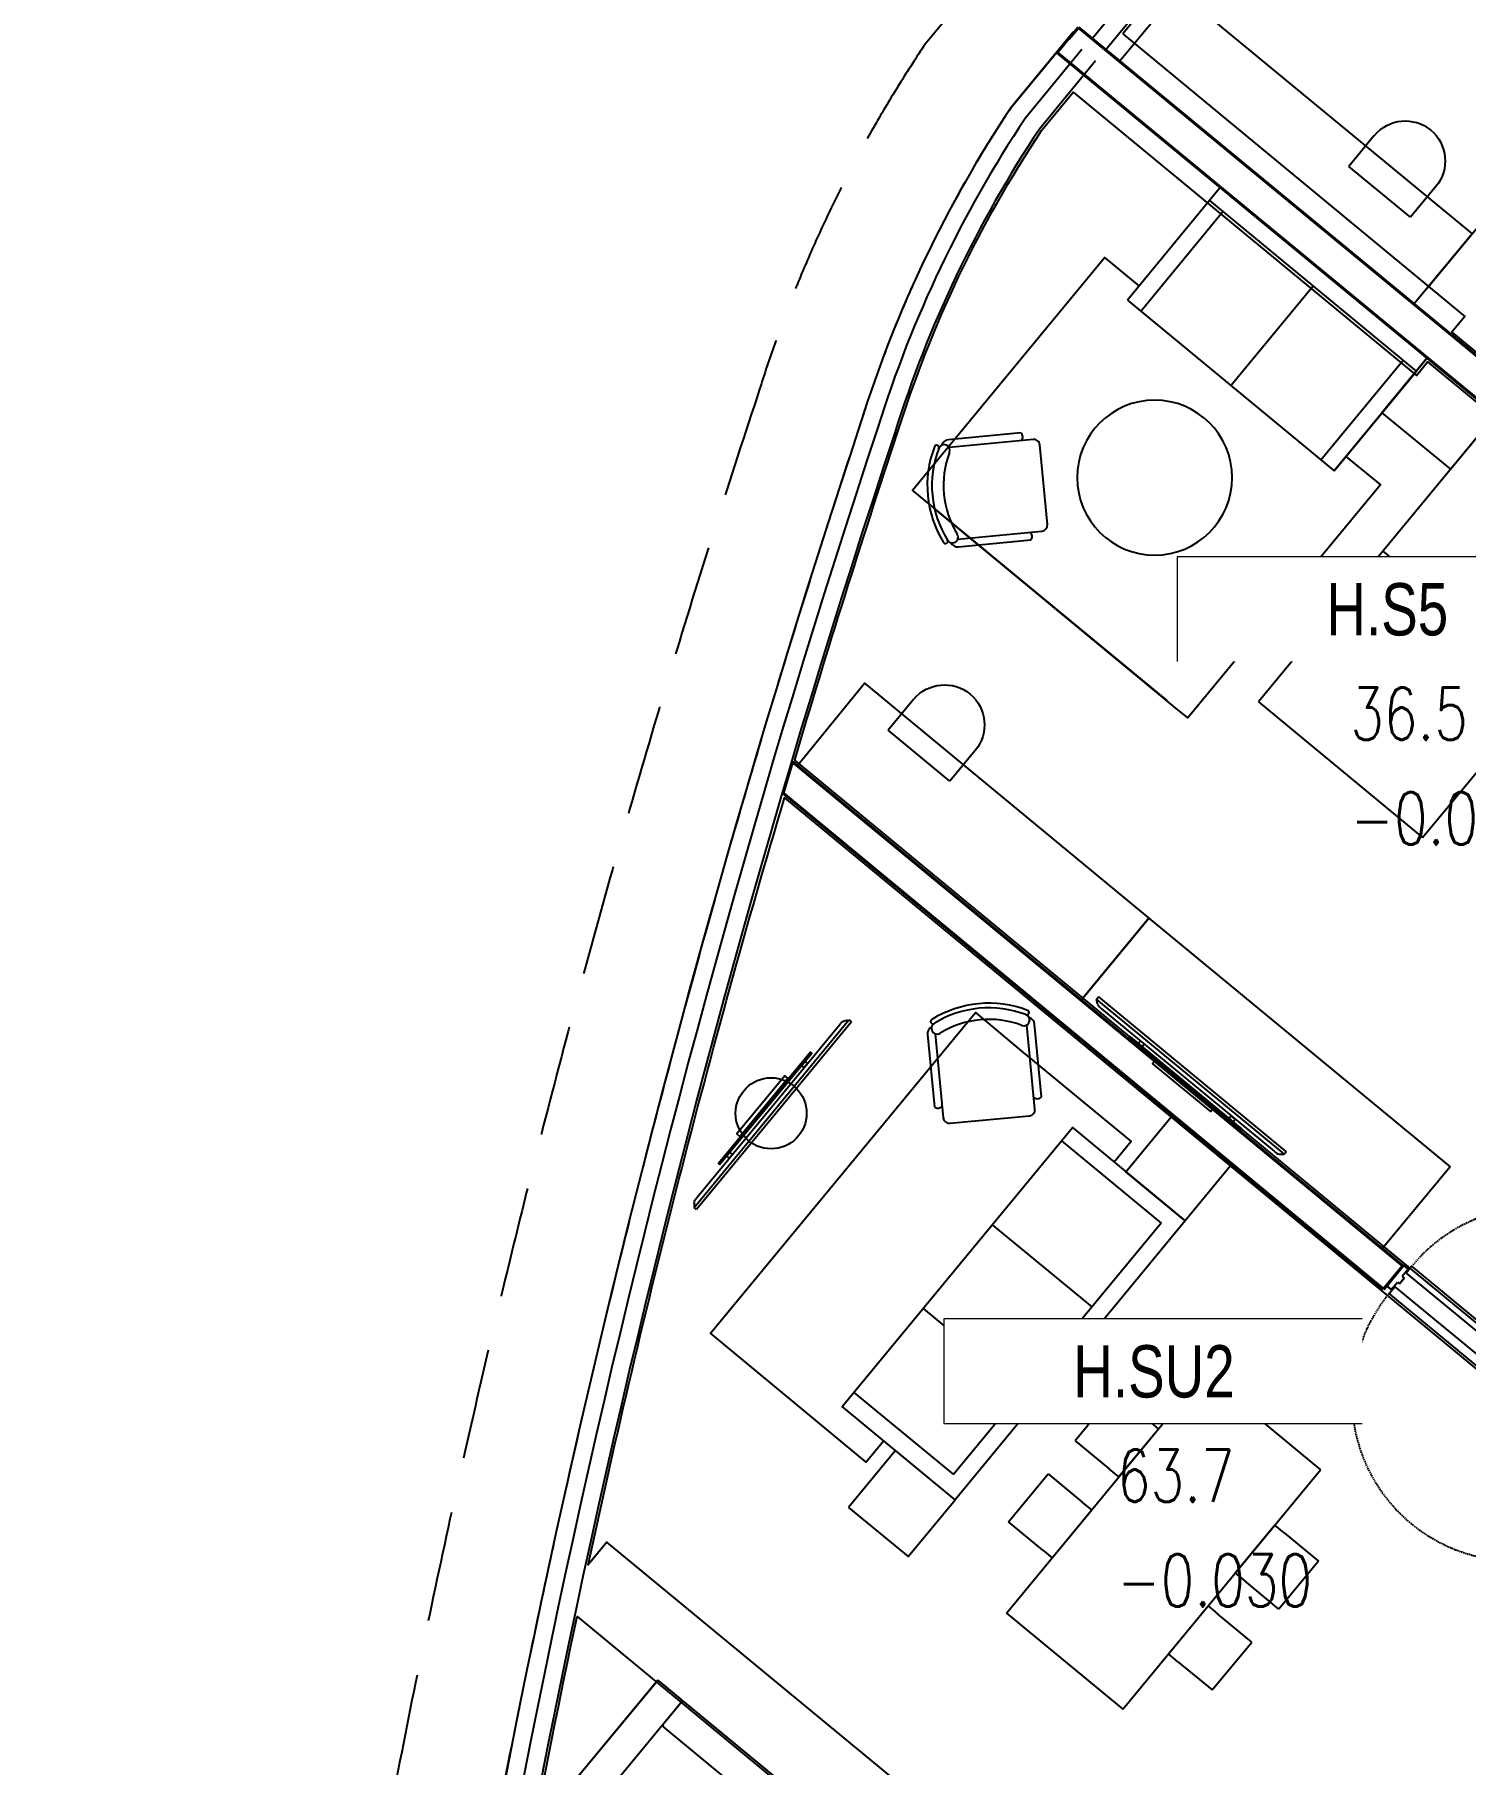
# Model space of a CAD drawing. Header units: millimetres. Extents: x -361675616 to 361246347, y -284141842 to 284396604.
# Drawn here: x -119012 to -110954, y 81749 to 91492 of the extents above; entities that cross this region are included whole.
import ezdxf
from ezdxf.enums import TextEntityAlignment as Align
from ezdxf.xclip import XClip

# ---------------------------------------------------------------- set-up
doc = ezdxf.new("R2010")
doc.units = ezdxf.units.MM
doc.header["$LTSCALE"] = 100
doc.header["$MEASUREMENT"] = 0
doc.header["$XCLIPFRAME"] = 0
doc.set_wipeout_variables(frame=1)
doc.linetypes.add('HIDDEN', pattern=[0.375, 0.25, -0.125])
doc.linetypes.add('M-DASHED', pattern=[3.75, 2.5, -1.25])
for name, color, linetype in [('A-_FURN----_E-_N', 251, 'Continuous'), ('A-ANNO-DIMS', 50, 'Continuous'), ('A-ANNO-ROOM', 50, 'Continuous'), ('A-DRAIN', 251, 'Continuous'), ('A-FURNITURE', 251, 'Continuous'), ('A-GLAZ', 135, 'Continuous'), ('A-UNIT', 1, 'Continuous'), ('A-WALL-FNSH', 11, 'Continuous'), ('dien tich thong thuy', 3, 'Continuous'), ('Xref_NT1+NT2_MBDV Cot vach_220729$0$ccu12-Thay', 7, 'Continuous')]:
    doc.layers.add(name, color=color, linetype=linetype)
for name, color, linetype, lineweight in [('KT-Chuviet', 255, 'Continuous', 15), ('KT-Net cat', 1, 'Continuous', 40), ('KT-Net thay', 7, 'Continuous', 15), ('KT-Net truc', 18, 'Continuous', 15)]:
    doc.layers.add(name, color=color, linetype=linetype, lineweight=lineweight)
doc.styles.add('220126_HDN_HBA typical plan$0$211210_HDN_HBA_TYPICAL PLAN CORE OPT 1$0$HBA-Text', font='GOTHIC.TTF')
doc.styles.add('font unicode ccu', font='arial.ttf')
doc.styles.add('ROMANS', font='ROMANS.SHX')

# ---------------------------------------------------------------- blocks, each defined once
blk = doc.blocks.new('CH1')
for p, q in [((-199.1923941123823, -400.6439509161501), (-199.1923941123823, -600.6426498184956)), ((200.805524143012, -400.6439509161501), (200.805524143012, -600.6426498184956)), ((-199.1923941123823, -600.6426498184956), (200.805524143012, -600.6426498184956))]:
    blk.add_line(p, q)
blk.add_arc((0.8065650153148454, -399.9986989023673), 200, 0.1848514058012216, 180.1848514058012)
blk = doc.blocks.new('Hotel Module')
at = {"layer": 'A-FURNITURE', "elevation": 1.321848774101658e-09}
blk.add_lwpolyline([(199.5696688816533, -7650.006468864784), (684.5870401366265, -7650.006468864725), (684.8131968183006, -4200.003166677809), (84.82657614446362, -4200.003166674214), (85.02122882005642, -7650.006470229098)], dxfattribs=at)
at = {"layer": 'A-FURNITURE', "elevation": -3.154896239219995e-08}
blk.add_lwpolyline([(600.0086237774667, -7650.006546646269), (85.02122882005642, -7650.006470228996), (85.02122882191179, -9800.003202212625), (600.0086237773139, -9800.003278629796)], close=True, dxfattribs=at)
at = {"layer": 'A-GLAZ'}
for points in [[(4114.422994636843, -9899.998232661208), (84.68678409537824, -9900.003966687873)], [(4114.423136929719, -9999.99823266115), (84.68692638823995, -10000.00396668776)]]:
    blk.add_lwpolyline(points, dxfattribs=at)
at = {"layer": 'KT-Net cat'}
for p, q in [((85.00231740503659, -2499.999924721109, 1.321858349775246e-09), (85.00936232104141, -10100.00319873763, 1.321858838967266e-09)), ((85.00936232104141, -10100.00319873763, 1.321858838967266e-09), (0.3390257087739883, -10100.00360879616))]:
    blk.add_line(p, q, dxfattribs=at)
at = {"layer": 'A-FURNITURE', "xscale": 1.125005854937062, "yscale": 1.125005854937062, "zscale": 1.125005854937062, "rotation": 270.0000001839287}
blk.add_blockref('CH1', (1126.356979697688, -8201.749560154072, -3.154896246896147e-08), dxfattribs=at)
blk = doc.blocks.new('qweqeqweqwe')
at = {"color": 1, "linetype": 'M-DASHED', "ltscale": 30}
for points in [[(-3390577.494050535, -10993316.2358231), (-3390544.032651514, -10993279.0829662), (-3389860.42008462, -10993894.77270819), (-3389893.881483641, -10993931.92556508)], [(-3389210.268916752, -10994547.61530707), (-3389243.730315774, -10994584.76816397), (-3389927.342882657, -10993969.07842197), (-3389893.881483636, -10993931.92556508)]]:
    blk.add_lwpolyline(points, close=True, dxfattribs=at)
at = {"color": 251, "linetype": 'M-DASHED', "ltscale": 30}
for points in [[(-3390711.339536008, -10993464.84712787), (-3390744.800935032, -10993501.99998476), (-3390061.18836817, -10994117.68972678), (-3390027.726969147, -10994080.53686989)], [(-3389344.114396128, -10994696.22661741), (-3389310.652997107, -10994659.07376052), (-3389994.265563985, -10994043.38401852), (-3390027.726963007, -10994080.53687541)]]:
    blk.add_lwpolyline(points, close=True, dxfattribs=at)
at = {"color": 1, "linetype": 'M-DASHED', "ltscale": 30}
for points in [[(-3390014.711549181, -10994058.61430706), (-3390040.718549009, -10994035.19132774), (-3389940.334468659, -10993923.7328743), (-3389914.327468832, -10993947.15585362), (-3389951.135007758, -10993988.0239962), (-3389939.989150688, -10993998.06241591), (-3389966.758153193, -10994027.78458419)], [(-3389914.327468838, -10993947.15585363), (-3389940.334468666, -10993923.73287431), (-3390040.718549014, -10994035.19132775), (-3390014.711549186, -10994058.61430706), (-3389977.904010264, -10994017.74616448), (-3389966.758153194, -10994027.78458419), (-3389939.989150688, -10993998.06241591)], [(-3389323.668410922, -10994680.99632886), (-3389297.661411097, -10994704.41930818), (-3389197.277330748, -10994592.96085474), (-3389223.284330574, -10994569.53787542), (-3389260.091869498, -10994610.40601801), (-3389271.237726568, -10994600.3675983), (-3389298.006729068, -10994630.08976657)], [(-3389223.284330574, -10994569.53787542), (-3389197.277330749, -10994592.96085474), (-3389297.661411096, -10994704.41930818), (-3389323.668410922, -10994680.99632886), (-3389286.860871998, -10994640.12818628), (-3389298.006729068, -10994630.08976657), (-3389271.237726568, -10994600.3675983)]]:
    blk.add_lwpolyline(points, dxfattribs=at)
at = {"color": 251, "linetype": 'HIDDEN', "ltscale": 0.3}
for centre, start, end in [((-3389893.881489779, -10993931.92555956), 47.99249206051297, 137.9924921359353), ((-3389893.881483641, -10993931.92556508), 317.9924921359352, 47.99249206051297), ((-3390027.726975279, -10994080.53686436), 137.9924920197965, 227.9924920605129), ((-3390027.726963002, -10994080.5368754), 227.9924920605129, 317.9924921359352)]:
    blk.add_arc(centre, 920.0000000030851, start, end, dxfattribs=at)
blk = doc.blocks.new('weqwq333')
blk.add_wipeout([(789.9991194265974, -3.254973069968852e-07), (789.9999072943253, 22.459753119357448), (747.0709751061902, 22.459753119357444), (747.4999072943253, 24.95975311935699), (747.0709751061902, 27.459753119356876), (995.9999072943253, 27.45975311935689), (995.9999072943253, 37.459753119357), (930.999907294326, 37.459753119357), (930.999907294326, 57.459753119357), (1231.8664491169725, 57.459753118988104), (1249.7089296661925, 59.06439810742923), (1266.9787932754527, 63.82683536194902), (1278.4893502848695, 73.1432942404494), (1289.9999072942878, 82.4597531189515), (1289.9999072941914, 102.45975311891728), (-160.00009270580904, 102.45975311950394), (-160.00009270581904, 82.45975311947211), (-148.48953569637888, 73.14329424100924), (-136.9789786872534, 63.826835362552735), (-119.70911507775418, 59.06439810790778), (-101.86663452839275, 57.4597531194338), (198.99990729432534, 57.45975311935696), (198.99990729432534, 37.45975311935696), (133.99990729432488, 37.459753119356954), (133.99990729432488, 27.459753119356844), (382.9288394824605, 27.459753119358677), (382.9288394824605, 22.459753119357426), (339.9999072943251, 22.459753119357423), (339.9991199803412, 0.015785265669614107)]).dxf.layer = 'A-DRAIN'
at = {"layer": 'A-DRAIN'}
for p, q in [((-160.0000927059446, 102.4597531193867), (-160.0000927057117, 82.45975311938673)), ((1289.999907294055, 102.4597531189211), (-160.0000927059446, 102.4597531193867)), ((-160.0000927059446, 102.4597531193867), (-160.0000927057117, 82.45975311938673)), ((-160.0000927057117, 82.45975311938673), (1289.999907294055, 82.45975311892107)), ((-136.9789786871988, 63.8268353624735), (-160.0000927057117, 82.45975311938673)), ((-101.8666345283855, 57.45975311938673), (1231.866449116962, 57.45975311892107)), ((1266.97879327531, 63.82683536177501), (1289.999907294055, 82.45975311892107)), ((1289.999907294055, 82.45975311892107), (1289.999907294055, 102.4597531189211)), ((1289.999907294055, 82.45975311892107), (1289.999907294055, 102.4597531189211))]:
    blk.add_line(p, q, dxfattribs=at)
for points in [[(133.9999072942883, 37.4597531191539), (995.9999072942883, 37.4597531191539), (995.9999072945211, 27.45975311938673), (133.9999072945211, 27.45975311938673)], [(198.9999072942883, 57.45975311938673), (228.9999072940554, 57.45975311938673), (228.9999072942883, 37.45975311938673), (198.9999072942883, 37.4597531191539)], [(339.9999072942883, 22.4597531191539), (789.9999072942883, 22.4597531191539), (789.9991194263566, -3.254972398281097e-07), (339.9991199802607, 0.01578526548109949)], [(930.9999072942883, 57.4597531191539), (900.9999072945211, 57.4597531191539), (900.9999072942883, 37.45975311938673), (930.9999072945211, 37.4597531191539)]]:
    blk.add_lwpolyline(points, close=True, dxfattribs=at)
for centre, radius, start, end in [((-101.8666345283855, 157.4597531193867), 99.99999999999999, 249.4439547730391, 270), ((389.9999072940554, 24.9597531191539), 7.499999999999999, 160.5287793647328, 199.4712206352672), ((389.9999072940554, 24.9597531191539), 7.499999999999999, 340.5287793647328, 19.47122063526717), ((739.9999072945211, 24.9597531191539), 7.499999999999999, 160.5287793647328, 199.4712206352672), ((739.9999072945211, 24.9597531191539), 7.499999999999999, 340.5287793647328, 19.47122063526717), ((1231.866449116962, 157.4597531189211), 99.99999999999999, 270, 290.5560452225344)]:
    blk.add_arc(centre, radius, start, end, dxfattribs=at)
blk = doc.blocks.new('CH12')
for p, q in [((-312.375, -149.2411279597436), (-312.375, -572.1779138786915)), ((-267.75, -149.2411279597436), (-267.75, -639.6303226458076)), ((267.75, -639.6303226458076), (267.75, -149.2411280118249)), ((312.375, -572.1779138786915), (312.375, -149.2411246072115)), ((-232.0500000000029, -675.3303226458047), (232.0500000000029, -675.3303226458047))]:
    blk.add_line(p, q)
for centre, radius, start, end in [((-273.6712626853696, -77.20016474780641), 13.38749999999989, 116.2505862071374, 296.2505862071374), ((-252.9468673518131, -119.2240579767858), 33.46874999998481, 116.2505888953854, 296.2505888953855), ((0, -632.1362743546706), 632.1362743546692, 63.74941379286258, 116.2505862071374), ((0, -632.1362743546706), 605.3612743546691, 63.7494137928626, 116.2505862071374), ((0, -632.1362743546706), 538.4237743546691, 63.74941109871938, 116.2505888953856), ((252.9468674045929, -119.2240580028119), 33.46875000001501, 243.7494110987195, 63.74941109871941), ((273.671262685355, -77.20016474780641), 13.38750000000007, 243.7494137928627, 63.74941379286245), ((-267.75, -149.2411279597436), 44.62499999999999, 111.939144832112, 180), ((267.75, -149.2411280118286), 44.62499999999959, 0, 68.06085506708637), ((-290.0625, -549.8654138786915), 31.55464011044969, 225, 315), ((290.0625, -549.8654138786915), 31.55464011044961, 225.0000000000001, 315.0000000000002), ((-232.0500000000029, -639.6303226458076), 35.7, 180, 269.9999999999999), ((232.0500000000029, -639.6303226458076), 35.7, 270, 0)]:
    blk.add_arc(centre, radius, start, end)
blk = doc.blocks.new('single bed')
at = {"layer": 'A-DRAIN', "linetype": 'HIDDEN', "ltscale": 0.25}
blk.add_line((230713.3207743447, -276967.3082654867, -2.431805101149275e-08), (230713.3207743429, -275767.3082654867, -2.431805101149275e-08), dxfattribs=at)
at = {"layer": 'A-FURNITURE'}
for p, q in [((228613.3207743447, -275767.3082654867, -2.431805101149275e-08), (228613.3207743429, -276967.3082654849, -2.431805101149275e-08)), ((230713.3207743429, -275767.3082654867, -2.431805101149275e-08), (228613.3207743447, -275767.3082654867, -2.431805101149275e-08)), ((229715.7250727639, -275767.3082654867, -2.431805101149275e-08), (229715.7250727639, -276544.8155166022, -2.431805101149275e-08)), ((230373.3082728889, -276544.8110580742, -2.431805101149275e-08), (229715.7208371628, -275920.1114767063, -2.431805101149275e-08)), ((230657.0738419816, -276106.4261478726, -2.431805101149275e-08), (230281.9774941076, -276106.4286910892, -2.431805101149275e-08)), ((230281.9798659533, -276456.2494579609, -2.431805101149275e-08), (230281.9774941076, -276106.4286910892, -2.431805101149275e-08)), ((230657.0787357893, -276828.2082363348, -2.431805101149275e-08), (230657.0738419816, -276106.4261478726, -2.431805101149275e-08)), ((230373.3082728889, -276544.8110580742, -2.431805101149275e-08), (229715.7250727639, -276544.8155166022, -2.431805101149275e-08)), ((230373.3111374918, -276967.3082654849, -2.431805101149275e-08), (230373.3082728889, -276544.8110580742, -2.431805101149275e-08)), ((230373.3101943843, -276828.2101603337, -2.431805101149275e-08), (230657.0787357893, -276828.2082363348, -2.431805101149275e-08)), ((228613.3207743429, -276967.3082654849, -2.431805101149275e-08), (230713.3207743447, -276967.3082654867, -2.431805101149275e-08))]:
    blk.add_line(p, q, dxfattribs=at)
blk = doc.blocks.new('Studio 1')
at = {"layer": 'A-FURNITURE'}
for p, q in [((-9544.236337349765, 2434.532163923606, 1.006037372814534e-08), (-9019.363844563239, 3069.851782925427)), ((-9019.363844563239, 3069.851782925427), (-7855.723753556158, 2108.608194280459)), ((-8944.59477337543, 3008.077937074006), (-9407.898617254104, 2447.309903143003)), ((-8437.543799060892, 2589.229988604813), (-8900.83816457844, 2028.419378485603)), ((-8318.850008466761, 1547.592475244848), (-9482.604798499946, 2509.159868942574)), ((-7930.396969050198, 2170.498108632906), (-8393.473665236044, 1609.542483750745)), ((-8380.423141412437, 1473.004840957045), (-7855.602885734304, 2108.754549151316)), ((-7855.723753556624, 2108.608194280489), (-8319.036691624671, 1547.828785954043)), ((-7855.723753556158, 2108.608194280459), (-7855.723753556624, 2108.608194280489))]:
    blk.add_line(p, q, dxfattribs=at)
for points, elevation in [([(-9085.717593032416, 2989.539345279409), (-9279.83346590538, 3150.048510650173), (-8195.703435240313, 4462.149165066032), (-8119.319320466355, 4399.066992903172), (-6762.995877697133, 3278.744334163188)], 8.696305138962109e-10), ([(-7921.924102417877, 2028.415244977965), (-7727.614097226411, 1868.141148028895), (-6644.10925022421, 3180.75811319986), (-6720.493371538367, 3243.840277442709), (-8077.010095107849, 4363.928898841186)], 8.696305138962111e-10)]:
    blk.add_lwpolyline(points, dxfattribs=dict(at, elevation=elevation))
for points, elevation in [([(-3882.805492508065, 2208.105430166252), (-3500.749066080665, 2670.724962837092), (-5196.929160713946, 4071.83716921047), (-5578.98558713941, 3609.217636530317)], -1.400398975407258e-09), ([(-8380.23451319852, 1473.694998934894), (-8125.522961586728, 1782.113587031214), (-7739.99566194322, 1463.280838692604), (-7994.707213543137, 1154.862250598177)], 8.696305138962111e-10)]:
    blk.add_lwpolyline(points, close=True, dxfattribs=dict(at, elevation=elevation))
blk.add_circle((-8008.755296045478, 3108.43585235074), 436.4401978142555, dxfattribs=at)
at = {"layer": 'A-WALL-FNSH'}
blk.add_line((-10462.21447310307, 3192.649730977151, 1.006037381179875e-08), (-10526.03517697009, 3115.369757662687), dxfattribs=at)
at = {"layer": 'KT-Net cat'}
blk.add_line((-3277.122651525337, 2705.944705851449), (-3385.121649234003, 2575.172279600039), dxfattribs=at)
at = {"xscale": -0.9999999999999994, "rotation": 278.4407330830271}
blk.add_blockref('qweqeqweqwe', (10374721.41297876, 4969028.595464596), dxfattribs=at)
at = {"layer": 'A-ANNO-DIMS', "xscale": -0.9999999999999988, "rotation": 50.44882673723854}
blk.add_blockref('single bed', (-73716.31601197225, 354647.1209142227, 2.518768152538896e-08), dxfattribs=at)
at = {"layer": 'A-FURNITURE'}
for name, p, xscale, yscale, zscale, rotation in [('CH1', (-7151.086436150639, 4186.222060694388, -1.400392272113324e-09), 1.125005854937063, 1.125005854937063, 1.125005854937063, 140.4482492970262), ('CH12', (-8150.25280932826, 4382.422786912022, -0.0749353870068865), -0.9698671062557849, 0.9698671062557849, 0.9698671062557848, 5.459851424293996)]:
    blk.add_blockref(name, p, dxfattribs=dict(at, xscale=xscale, yscale=yscale, zscale=zscale, rotation=rotation))
at = {"layer": 'A-FURNITURE', "xscale": -0.9449999999999996, "yscale": 0.9449999999999996, "zscale": 0.9449999999999994, "rotation": 140.4459899185165}
blk.add_blockref('weqwq333', (-5018.400550097474, 3948.627595574624, -1.400392270520866e-09), dxfattribs=at)
at = {"layer": 'A-FURNITURE', "elevation": -1.400398841722953e-09}
blk.add_lwpolyline([(-5578.900709108944, 3609.320412543646), (-5196.844282680933, 4071.93994522198), (-6795.677713497033, 5392.413332558848), (-7179.898783462093, 4931.577807789363)], close=True, dxfattribs=at)
at = {"layer": 'KT-Net cat'}
for p, q in [((-3385.121649234003, 2575.172279600039), (-6823.008851842358, 5414.36692294669)), ((-10462.21447310311, 3192.649730977151, 1.006037381179875e-08), (-4931.445823225338, -1375.44997498559, 1.00591823626192e-08))]:
    blk.add_line(p, q, dxfattribs=at)
blk = doc.blocks.new('3423434')
at = {"layer": 'A-DRAIN'}
for p, q in [((1869962.990207528, -1791453.223359823, 0.02695818038591105), (1869962.990207536, -1789703.223358433, 0.02783203145101882)), ((1869962.990207536, -1789703.223358433, 0.02783203145101882), (1870812.990207537, -1789703.223358433, 0.02783203145101814)), ((1870812.990207534, -1791453.223359604, 0.02695818038591006), (1870812.990207537, -1789703.223358433, 0.02783203145101882)), ((1869894.007098381, -1790107.810021743, 0.02695818038591008), (1869644.007098384, -1790107.810021742, 0.02695818038591008)), ((1869644.007098384, -1790107.810021742, 0.02695818038591008), (1869644.007098383, -1790457.810021742, 0.02695818038591008)), ((1870881.973316693, -1790107.810021743, 0.02695818038591008), (1871131.97331669, -1790107.810021742, 0.02695818038591008)), ((1871131.97331669, -1790107.810021742, 0.02695818038591008), (1871131.973316691, -1790457.810021742, 0.02695818038591008)), ((1869644.007098383, -1790457.810021742, 0.02695818038591008), (1869894.007098381, -1790457.810021742, 0.02695818038591008)), ((1871131.973316691, -1790457.810021742, 0.02695818038591008), (1870881.973316693, -1790457.810021742, 0.02695818038591008)), ((1869644.007098384, -1791048.636696514, 0.02695818038591008), (1869644.007098383, -1790698.636696513, 0.02695818038591008)), ((1869644.007098383, -1790698.636696513, 0.02695818038591008), (1869894.007098381, -1790698.636696512, 0.02695818038591008)), ((1871131.97331669, -1790698.636696513, 0.02695818038591008), (1870881.973316692, -1790698.636696512, 0.02695818038591008)), ((1871131.97331669, -1791048.636696514, 0.02695818038591008), (1871131.97331669, -1790698.636696513, 0.02695818038591008)), ((1869894.007098381, -1791048.636696512, 0.02695818038591008), (1869644.007098384, -1791048.636696514, 0.02695818038591008)), ((1870881.973316693, -1791048.636696512, 0.02695818038591008), (1871131.97331669, -1791048.636696514, 0.02695818038591008))]:
    blk.add_line(p, q, dxfattribs=at)
at = {"layer": 'A-DRAIN', "elevation": 0.02695818038591006}
for points in [[(1869894.007098382, -1790107.810021743), (1869962.990207527, -1790107.810021742), (1869962.990207526, -1790457.810021742), (1869894.007098381, -1790457.810021742)], [(1870881.973316692, -1790107.810021743), (1870812.990207546, -1790107.810021742), (1870812.990207547, -1790457.810021742), (1870881.973316693, -1790457.810021742)], [(1869894.007098382, -1791048.636696512), (1869962.990207526, -1791048.636696513), (1869962.990207525, -1790698.636696513), (1869894.007098381, -1790698.636696512)], [(1870881.973316692, -1791048.636696512), (1870812.990207547, -1791048.636696513), (1870812.990207548, -1790698.636696513), (1870881.973316692, -1790698.636696512)], [(1869962.990207528, -1791453.223359823), (1870812.990207534, -1791453.223359604)], [(1869962.990207529, -1791453.223359601), (1870812.990207534, -1791453.223359604)]]:
    blk.add_lwpolyline(points, dxfattribs=at)
blk = doc.blocks.new('qweqweeewe')
at = {"layer": 'A-DRAIN'}
for p, q in [((-5276.433453742415, -93024.04933133419), (-5276.440396083519, -93636.93971238402)), ((-5276.433453742415, -93024.04933133419), (-5276.201231444255, -93022.5838910949)), ((-5276.201231444255, -93022.5838910949), (-5271.019832449034, -93015.12539516017)), ((-5141.11765733175, -93015.12715347996), (-5271.019832449034, -93015.12539516017)), ((-5135.936460250989, -93022.58578967932), (-5141.11765733175, -93015.12715347996)), ((-5135.70427762717, -93024.05123620504), (-5135.936460250989, -93022.58578967932)), ((-5135.70427762717, -93024.05123620504), (-5135.711219968274, -93636.94161725463)), ((-3867.175523059443, -93024.05123620504), (-3866.943340435624, -93022.58578967955)), ((-3867.175523059443, -93024.05123620504), (-3867.168580720201, -93636.9416172551)), ((-3866.943340435624, -93022.58578967955), (-3861.762143353, -93015.12715347973)), ((-3861.762143353, -93015.12715347973), (-3731.859968237579, -93015.12539516017)), ((-3726.678569240496, -93022.5838910949), (-3731.859968237579, -93015.12539516017)), ((-3726.446346944198, -93024.04933133442), (-3726.678569240496, -93022.5838910949)), ((-3726.446346944198, -93024.04933133442), (-3726.439404604957, -93636.93971238402)), ((-5135.709509095177, -93510.54482868197), (-5135.711267415434, -93640.44700379879)), ((-5128.250872896984, -93505.36363160051), (-5135.709509095177, -93510.54482868197)), ((-5128.646420568228, -93510.54482868011), (-5128.648178888485, -93640.44700379693)), ((-5121.187784368172, -93505.36363159842), (-5128.646420568228, -93510.54482868011)), ((-5126.7854263708, -93505.13144897507), (-5128.250872896984, -93505.36363160051)), ((-5119.722337841988, -93505.1314489732), (-5121.187784368172, -93505.36363159842)), ((-4506.831956792623, -93505.13839131384), (-5119.722337841988, -93505.1314489732)), ((-4506.831956792623, -93505.13839131384), (-4505.366516552866, -93505.37061361037)), ((-4505.366516552866, -93505.37061361037), (-4497.908020619303, -93510.55201260699)), ((-4497.909778937697, -93640.45418772358), (-4497.908020619303, -93510.55201260699)), ((-4490.450195606798, -93505.37061361247), (-4497.90869154036, -93510.55201260862)), ((-4497.906933220103, -93640.45418772567), (-4497.90869154036, -93510.55201260862)), ((-4488.984755367041, -93505.1383913157), (-4490.450195606798, -93505.37061361247)), ((-4488.984755367041, -93505.1383913157), (-3876.094374315813, -93505.1314489753)), ((-3876.094374315813, -93505.1314489753), (-3874.628927789629, -93505.36363160028)), ((-3874.628927789629, -93505.36363160028), (-3867.170291589573, -93510.54482868197)), ((-3867.170291589573, -93510.54482868197), (-3867.168533271179, -93640.44700379879)), ((-5276.440396083519, -93636.93971238402), (-5276.208213457838, -93638.4051589102)), ((-5276.208213457838, -93638.4051589102), (-5271.027016375214, -93645.86379511026)), ((-5271.027016375214, -93645.86379511026), (-5141.124841259792, -93645.86555343005)), ((-5135.943442264572, -93638.40705749439), (-5141.124841259792, -93645.86555343005)), ((-5135.711219968274, -93636.94161725463), (-5135.943442264572, -93638.40705749439)), ((-5128.252771480009, -93645.62840279401), (-5135.711267415434, -93640.44700379879)), ((-5121.18968295306, -93645.62840279215), (-5128.648178888485, -93640.44700379693)), ((-5126.787331240252, -93645.86062509124), (-5128.252771480009, -93645.62840279401)), ((-5119.72424271144, -93645.86062508961), (-5121.18968295306, -93645.62840279215)), ((-4506.833861663938, -93645.86756743025), (-5119.72424271144, -93645.86062508961)), ((-4506.833861663938, -93645.86756743025), (-4505.368415137753, -93645.63538480457)), ((-4505.368415137753, -93645.63538480457), (-4497.909778937697, -93640.45418772358)), ((-4490.448297020048, -93645.63538480643), (-4497.906933220103, -93640.45418772567)), ((-4488.982850495726, -93645.86756743188), (-4490.448297020048, -93645.63538480643)), ((-4488.982850495726, -93645.86756743188), (-3876.092469446361, -93645.86062509124)), ((-3876.092469446361, -93645.86062509124), (-3874.627029206604, -93645.62840279401)), ((-3874.627029206604, -93645.62840279401), (-3867.168533271179, -93640.44700379879)), ((-3867.168580720201, -93636.9416172551), (-3866.936358422041, -93638.40705749462)), ((-3866.936358422041, -93638.40705749462), (-3861.754959428683, -93645.86555343005)), ((-3731.852784309536, -93645.86379511049), (-3861.754959428683, -93645.86555343005)), ((-3726.671587226912, -93638.40515891043), (-3731.852784309536, -93645.86379511049)), ((-3726.439404604957, -93636.93971238402), (-3726.671587226912, -93638.40515891043))]:
    blk.add_line(p, q, dxfattribs=at)
blk.add_lwpolyline([(-3726.440751310438, -93645.86989640421), (-3726.440163562074, -93000.86972621013), (-5276.438461629674, -93000.86392606888), (-5276.439049378037, -93645.86409626203)], close=True, dxfattribs=at)
blk = doc.blocks.new('Hotel-2BR-Type 1')
at = {"layer": 'A-DRAIN'}
for p, q in [((-1448.865577634446, 6180.131069661991, 5.535526038779377e-09), (-1448.864802658543, 5452.730739973398, 5.535526038779377e-09)), ((-836.6721897441967, 6180.131625125185, 5.535526038779374e-09), (-836.6714147571474, 5452.731295432866, 5.535526038779377e-09)), ((-224.4788018483741, 6180.132697451831, 5.535526038779377e-09), (-224.4780268669201, 5452.732367761433, 5.535526038779377e-09)), ((387.7144836801963, 6180.133259529248, 5.535526038779377e-09), (387.7157578095866, 5452.732938915462, 5.535526038779377e-09)), ((387.7157578170154, 5452.732938947156, 5.535526038779377e-09), (-1448.864802658543, 5452.730739973398, 5.535526038779377e-09))]:
    blk.add_line(p, q, dxfattribs=at)
at = {"layer": 'A-DRAIN', "elevation": -1.266483080574805}
for points in [[(-1707.269297039129, 5876.129894692422), (-1704.840809235342, 7014.881272120314), (637.5123797245251, 7014.881272124127), (635.0837469603939, 6678.344771321805)], [(635.0837469603939, 6678.344771321805), (635.0838919281887, 5876.129894688725), (484.7017022799628, 5876.129643416032)], [(-1552.018905777484, 5876.129922769906), (-1707.26929702983, 5876.129894692363), (-1707.26929702983, 5876.129894692363)]]:
    blk.add_lwpolyline(points, dxfattribs=at)
at = {"layer": 'A-DRAIN'}
for points, elevation in [([(-1552.01922966542, 6180.131383551314), (484.7011943236066, 6180.133362855762), (484.7025717832003, 5355.746331615373), (-1552.018351351806, 5355.744343232276), (-1552.01922966542, 6180.131383551314), (-1552.01922966542, 6180.131383551314)], 5.513698165936827e-09), ([(-1967.554640892886, 5790.674039054662), (-1967.554562352605, 5355.740485932649), (-1552.018351346247, 5355.740560971084), (-1552.018429888434, 5790.674114093126)], 5.513698165936823e-09), ([(900.2387042399278, 5790.680086979613), (900.238782783963, 5355.746533852012), (484.7025717813449, 5355.746458811627), (484.7024932373533, 5790.680011939199)], 5.513698165936827e-09)]:
    blk.add_lwpolyline(points, close=True, dxfattribs=dict(at, elevation=elevation))
at = {"layer": 'A-GLAZ'}
blk.add_line((4692.966647012618, 10105.28039704819, 4.358386932784099e-09), (5200.285597265763, 10105.27507757212, 4.358386972339121e-09), dxfattribs=at)
for points, elevation in [([(4692.966647012516, 10105.28039704819, 0.07162818219329295), (2791.124886465193, 9629.585915199481, 0.05069644470738349), (-8408.96573713795, 3918.528985342011, 0.01693586724016308), (-11948.88482089633, 1467.66942663485)], 4.358385079064062e-09), ([(5200.284548719072, 10005.27507757762), (4698.09343647588, 10005.28034328588, 0.0714724665078862), (2828.144310187236, 9536.68614708312, 0.0507002965538525), (-8354.810888913868, 3834.462013759476, 0.01693609328509088), (-11889.21011467115, 1387.426486528333, 0.01693609328509088)], 4.358385078550127e-09), ([(5200.28350017238, 9905.275077583123), (4703.258298434732, 9905.280289124436, 0.07131329288894935), (2865.169257543843, 9443.788508786733, 0.0507041847809339), (-8300.656039794696, 3750.39504269106, 0.0169363200474468), (-11829.53540844596, 1307.183546421787, 0.0169363200474468)], 4.35838507803619e-09)]:
    blk.add_lwpolyline(points, format="xyb", dxfattribs=dict(at, elevation=elevation))
at = {"layer": 'KT-Net cat'}
for p, q in [((1069.649537252153, 8708.432719946984, 5.701980980246481e-09), (900.0510800238626, 8636.165450479806, 5.701980962369791e-09)), ((900.0510800238626, 8636.165450479806, 5.701980962369791e-09), (899.9731760386712, 4249.787253759219, 5.70198067993053e-09)), ((899.9731760386712, 4249.787253759219, 4.296327078978735e-09), (1069.64773584174, 4249.785474642267, 4.296327092208046e-09))]:
    blk.add_line(p, q, dxfattribs=at)
at = {"xscale": 1.290323997439943, "yscale": 1.290323997439943, "zscale": 1.290323997439943, "rotation": 90.001868958561}
blk.add_blockref('qweqweeewe', (-124235.6526069678, 10804.34326504541, 3.598336522656761e-09), dxfattribs=at)
at = {"rotation": 270}
blk.add_blockref('3423434', (1789592.286293756, 1874688.62051247, -0.02695782485288551), dxfattribs=at)
at = {"layer": 'A-FURNITURE', "xscale": 0.9698671062557835, "yscale": 0.9698671062557835, "zscale": 0.9698671062557835, "rotation": 314.9890439142336}
blk.add_blockref('CH12', (686.3412634358028, 7032.046128680842, 3.21745914502862e-08), dxfattribs=at)
at = {"layer": 'A-FURNITURE', "xscale": -0.9449999999999996, "yscale": 0.9449999999999992, "zscale": 0.9450000000000002, "rotation": 179.9999999999999}
blk.add_blockref('weqwq333', (-1067.592834889911, 7615.105005998164, 5.513698165936827e-09), dxfattribs=at)
at = {"layer": 'A-_FURN----_E-_N', "color": 8, "ltscale": 5}
blk.add_circle((-533.666035838447, 7540.097547659563, 5.513698165936827e-09), 199.9999999999997, dxfattribs=at)
blk = doc.blocks.new('TAG CAO DO SAN')
blk.add_wipeout([(1526701.778855525, -266095.2298759429), (1527644.6359120198, -266095.2298759429), (1527644.6359120198, -266566.65840419114), (1526701.778855525, -266566.65840419114)]).dxf.layer = 'KT-Net thay'
at = {"layer": 'KT-Net thay', "flags": 128}
blk.add_lwpolyline([(1526701.778855525, -266095.2298759429), (1526701.778855525, -266566.6584041911), (1527644.63591202, -266566.6584041911), (1527644.63591202, -266095.2298759429)], close=True, dxfattribs=at)
for points in [[(1526701.778855525, -266330.9441400666), (1527644.63591202, -266330.9441400666)], [(1526701.778855525, -266566.6584041911), (1527644.63591202, -266566.6584041911)]]:
    blk.add_lwpolyline(points, dxfattribs=at)
at = {"layer": 'KT-Chuviet', "color": 31, "style": 'ROMANS', "width": 0.75}
blk.add_text('DTTT:', height=117.8571320618522, dxfattribs=at).set_placement((1526748.92170835, -266507.8139601254))
at = {"layer": 'KT-Chuviet', "color": 31, "style": 'font unicode ccu', "width": 0.75}
blk.add_attdef('TÊNPHÒNG', text='', height=117.85713, dxfattribs=at).set_placement((1527175.308820772, -266213.4467624734), align=Align.MIDDLE_CENTER)
at = {"layer": 'KT-Chuviet', "color": 31, "ltscale": 15, "style": 'ROMANS', "width": 0.75, "flags": 8}
blk.add_attdef('CAO-DO', (1527091.943339912, -266507.7298381611), '', height=117.8571320618522, dxfattribs=at)
blk = doc.blocks.new('A$C418F5BC8')
at = {"layer": 'A-ANNO-ROOM', "insert": (648.1133449638728, 1090.790118377889), "char_height": 600, "attachment_point": 2, "rotation": 50.44882673977027, "style": '220126_HDN_HBA typical plan$0$211210_HDN_HBA_TYPICAL PLAN CORE OPT 1$0$HBA-Text'}
blk.add_mtext_dynamic_manual_height_columns('SL-S', width=722857412.8743668, gutter_width=9765.624999999996, heights=[0], dxfattribs=at)
blk = doc.blocks.new('A$C2A6C5140')
at = {"layer": 'A-ANNO-ROOM', "insert": (731.4497625969816, 1190.0169191678, 0.0003277973379295924), "char_height": 600, "attachment_point": 2, "rotation": 50.44882673977027, "style": '220126_HDN_HBA typical plan$0$211210_HDN_HBA_TYPICAL PLAN CORE OPT 1$0$HBA-Text'}
blk.add_mtext_dynamic_manual_height_columns('2-BR', width=722857412.8743668, gutter_width=9765.624999999996, heights=[0], dxfattribs=at)
blk = doc.blocks.new('A$C5388591E')
at = {"layer": 'A-ANNO-ROOM', "insert": (894.3001998505497, 842.1987865094561, 0.0004622000541105721), "char_height": 600, "attachment_point": 2, "rotation": 1.4064704596368105, "style": '220126_HDN_HBA typical plan$0$211210_HDN_HBA_TYPICAL PLAN CORE OPT 1$0$HBA-Text'}
blk.add_mtext_dynamic_manual_height_columns('3-BR', width=722857412.8743668, gutter_width=9765.624999999996, heights=[0], dxfattribs=at)
blk = doc.blocks.new('A$C21AF0CCA')
at = {"layer": 'A-ANNO-ROOM', "insert": (1197.56892258345, 814.6835720778872), "char_height": 600, "attachment_point": 2, "rotation": 0.10542954816276216, "style": '220126_HDN_HBA typical plan$0$211210_HDN_HBA_TYPICAL PLAN CORE OPT 1$0$HBA-Text'}
blk.add_mtext_dynamic_manual_height_columns('1-BR+', width=722857412.8743668, gutter_width=9765.624999999996, heights=[0], dxfattribs=at)

msp = doc.modelspace()

# ---------------------------------------------------------------- block references
at = {"layer": 'A-UNIT', "xscale": -1, "rotation": 230.4488797670692}
msp.add_blockref('Hotel Module', (-105398.6705281959, 85035.58543119772, -1.545107757844995e-09), dxfattribs=at)

# ---------------------------------------------------------------- next in the draw order: block references
at = {"layer": 'A-UNIT', "linetype": 'HIDDEN', "xscale": -1, "rotation": 100.8976534744509}
msp.add_blockref('Studio 1', (-108137.1464549321, 81719.6979436814), dxfattribs=at)

# ---------------------------------------------------------------- next in the draw order: block references
at = {"layer": 'A-UNIT', "rotation": 50.44942751020267}
msp.add_blockref('Hotel-2BR-Type 1', (-108710.1090784137, 81026.06798950983, -4.58161496138935e-09), dxfattribs=at)

# ---------------------------------------------------------------- next in the draw order: linework, layer by layer
at = {"layer": 'Xref_NT1+NT2_MBDV Cot vach_220729$0$ccu12-Thay', "linetype": 'HIDDEN', "ltscale": 25, "elevation": -2.232290451789988e-10}
for points in [[(-59981.30628838709, 107587.3864810733, 0.3330782827779045), (-61725.18074367543, 115112.2494245593), (-75994.51693416637, 126896.380817231, 0.2778330966814304), (-81798.34089963973, 128158.9019985206, 0.06379955361459799), (-84215.95245384972, 126862.319604718, 0.05390391218082629), (-86083.70414790066, 125214.0371642145), (-88547.20749292546, 122244.5163604312), (-113995.3470248232, 91438.22346128819, 0.07250165753733268), (-114929.0720919484, 89493.5912806623, 0.05029248862881346), (-117686.179364038, 77111.4075070389, 0.02229968031555171), (-118097.8070001266, 71632.78065458623, 0.496402403726135), (-111586.4432872558, 67387.0764858161), (-102943.5240519816, 70671.72748007666, 0.0812642304009894), (-99030.24803094711, 73116.6465293479), (-92449.2784987464, 81085.48922340988), (-90284.27023349487, 83707.08019305592), (-78314.94520365252, 98205.9999785567, -0.4142135623114239), (-77753.35700072409, 98259.49119601911), (-69577.52724065536, 91507.58397544241, 0.4147015980058476), (-65912.95839854462, 91860.21933080052), (-61205.7616488819, 97560.1209239318)], [(-60530.30015662335, 107829.4726901786, 0.332942896032695), (-62109.54606333121, 114651.5193070294), (-76392.24481695564, 126446.6859852677, 0.2782647282921741), (-81594.7767984171, 127594.3703934746, 0.06355428498407263), (-83868.53860279376, 126373.1310851602, 0.05361269427488703), (-85631.14583193525, 124819.8296191624), (-88085.02630526436, 121861.9082791064), (-113513.626331704, 91079.26896483514, 0.07162818219334227), (-114357.8509476778, 89309.92668025385, 0.05031291028700317), (-117090.3936916415, 77040.41854615661, 0.02217052075560431), (-117497.1181053197, 71646.0407985739, 0.4938342429268142), (-111793.9562691998, 67950.0815729219), (-103166.0523156757, 71229.02616651075, 0.08020953983811836), (-99461.94263956699, 73536.17070717213), (-92911.91219925744, 81467.54950550091), (-90746.90393400591, 84089.14047514695), (-78777.64826798931, 98587.97625302064, -0.4142135623114227), (-77371.29671876601, 98722.1248966399), (-69195.46695867323, 91970.21767604338, 0.4147700055942877), (-66375.93111079026, 92241.86910667553), (-61668.3951908313, 97942.18139802373)]]:
    msp.add_lwpolyline(points, format="xyb", dxfattribs=at)

# ---------------------------------------------------------------- next in the draw order: block references
at = {"layer": 'KT-Net truc'}
ref = msp.add_blockref('TAG CAO DO SAN', (-3929331.708053841, 753788.3157620454, 2.047927417173339e-05), dxfattribs=dict(at, xscale=2.5, yscale=2.5, zscale=2.5))
XClip(ref).set_block_clipping_path([(1526674.1636322693, -266330.9441400666), (1527644.6359120198, -266095.2298759429)])
ref.add_attrib('CAO-DO', '36.5', (-111601.8497040613, 87518.99116664278, 2.047927417173339e-05), dxfattribs={"layer": 'KT-Chuviet', "color": 31, "ltscale": 15, "height": 294.6428301546305, "style": 'ROMANS', "width": 0.7500000000000001})
ref.add_attrib('CAO-DO', '-0.030', (-111601.8497040613, 86929.70550633353, 2.047927417173339e-05), dxfattribs={"layer": 'KT-Chuviet', "color": 31, "ltscale": 15, "height": 294.6428301546305, "style": 'ROMANS', "width": 0.7500000000000001})
ref.add_attrib('TÊNPHÒNG', 'H.S5', dxfattribs={"layer": 'KT-Chuviet', "color": 31, "height": 294.642825, "style": 'font unicode ccu', "width": 0.7500000000000001}).set_placement((-111393.4360019102, 88254.69885586193, 2.047927417173339e-05), align=Align.MIDDLE_CENTER)
ref = msp.add_blockref('TAG CAO DO SAN', (-3930645.689909248, 749496.1246597515, 2.047955984674e-05), dxfattribs=dict(at, xscale=2.5, yscale=2.5, zscale=2.5))
XClip(ref).set_block_clipping_path([(1526674.1636322693, -266330.944140067), (1527644.6359120195, -266095.2298759429)])
ref.add_attrib('CAO-DO', '63.7', (-112915.8315594678, 83226.8000643488, 2.047955984674e-05), dxfattribs={"layer": 'KT-Chuviet', "color": 31, "ltscale": 15, "height": 294.6428301546305, "style": 'ROMANS', "width": 0.7500000000000001})
ref.add_attrib('CAO-DO', '-0.030', (-112915.8315594678, 82637.51440403955, 2.047955984674e-05), dxfattribs={"layer": 'KT-Chuviet', "color": 31, "ltscale": 15, "height": 294.6428301546305, "style": 'ROMANS', "width": 0.7500000000000001})
ref.add_attrib('TÊNPHÒNG', 'H.SU2', dxfattribs={"layer": 'KT-Chuviet', "color": 31, "height": 294.642825, "style": 'font unicode ccu', "width": 0.7500000000000001}).set_placement((-112707.4178573167, 83962.50775356796, 2.047955984674e-05), align=Align.MIDDLE_CENTER)

# ---------------------------------------------------------------- next in the draw order: linework, layer by layer
at = {"layer": 'dien tich thong thuy', "elevation": -1.553107142011842e-10}
msp.add_lwpolyline([(-112883.6550197026, 91495.80661173265), (-110956.0139793845, 89903.8882026417), (-111029.2477109787, 89815.22009285471), (-107274.2000759958, 86714.16040257413), (-107200.9710645212, 86802.83282236652), (-105404.4128964722, 85319.16633639998), (-104258.1269036066, 86707.19084369291), (-104246.5610224859, 86697.63931902031), (-102855.4820320329, 88382.0884831545), (-103279.5632524427, 88732.3100192425), (-103349.3519390935, 88647.80359652541), (-105994.0780320521, 90831.91359770183), (-105987.9485174894, 90839.33673729895), (-110410.190295308, 94490.90820156438)], close=True, dxfattribs=at)
at = {"layer": 'dien tich thong thuy', "elevation": -2.232442562326478e-10}
msp.add_lwpolyline([(-108436.007320651, 87394.85655016285), (-108442.3663519219, 87387.15378292483), (-107753.9301107884, 86818.85004753598), (-107820.1794043159, 86738.59665517394), (-105673.0381420396, 84970.33097583406), (-107026.2411470725, 83331.73911647081), (-107037.8009137362, 83341.28540983908), (-108161.9719994033, 81980.01691274678), (-114731.1559781756, 87405.08966322582, -0.007780902787792384), (-114153.1599997642, 89244.12112858602, -0.0712891106099994), (-113340.7989880021, 90950.90114244675), (-113161.7101810906, 91167.7583279746), (-111229.677011419, 89572.21278758785), (-111166.3499147336, 89648.89505336092)], format="xyb", close=True, dxfattribs=at)
at = {"layer": 'dien tich thong thuy', "elevation": -3.350939430869029e-10}
msp.add_lwpolyline([(-116562.4601156626, 71807.98437429756), (-117185.4779181223, 71053.56624357415, -0.04085110535688685), (-117284.6719441395, 71713.74696707273, -0.01994818935300518), (-116872.5206862055, 77012.07972608863, -0.02279299917995456), (-115956.4852563254, 82581.64059468666), (-114419.7111202174, 81312.51484949562), (-114145.9012569417, 81644.06900611708), (-115788.2509164851, 83000.38298001759), (-115894.4038015647, 82871.84330703267, -0.01918173704055127), (-114788.1029058508, 87193.22863540456), (-109804.2302552583, 83077.3594534821), (-109794.7251518925, 83088.87605895683), (-108268.089993461, 81828.1271196273), (-108554.5719259251, 81481.10356383944), (-108566.1407174318, 81490.6576478429), (-110754.5648568928, 78840.70643747335), (-112549.7858808775, 80325.9542221887), (-112823.8998699643, 79995.2362324526), (-112543.9254113341, 79763.4453760037), (-112534.3860779227, 79774.99647762689), (-111005.9469065919, 78512.75401591526), (-111356.1652230548, 78088.67637738104), (-111375.4921794938, 78104.63721156931), (-113153.6143394606, 75953.61470340432)], format="xyb", dxfattribs=at)

# ---------------------------------------------------------------- next in the draw order: block references
at = {"layer": 'A-ANNO-ROOM'}
for p in [(-189530.7069264457, 172460.371857256, 5.460855537377236e-05), (-190889.2165836156, 167537.1358825558, 5.460855537377236e-05), (-200792.6048307914, 136225.8008255112, 5.461079910308954e-05)]:
    msp.add_blockref('A$C21AF0CCA', p, dxfattribs=at)
at = {"layer": 'dien tich thong thuy'}
for name, p in [('A$C418F5BC8', (-193627.8332148665, 162535.8262730713, 9.919419487628366e-05)), ('A$C418F5BC8', (-196423.0946702335, 158761.0613374173, 4.458552763712727e-05)), ('A$C2A6C5140', (-184324.1430110714, 156728.0149816945, 9.919419487628366e-05)), ('A$C418F5BC8', (-197159.0469856003, 154394.2669833445, 4.458552763712727e-05)), ('A$C418F5BC8', (-196884.0167786681, 150046.204543676, 4.458552763712727e-05)), ('A$C2A6C5140', (-186961.9323272624, 149139.8789736559, 9.919419487628366e-05)), ('A$C418F5BC8', (-198454.1163311225, 145455.9680739344, 9.919419487628366e-05)), ('A$C418F5BC8', (-199747.9958968313, 141469.2998190825, 4.458552763712727e-05)), ('A$C2A6C5140', (-189508.6406398182, 140127.2670308392, 9.919419487628366e-05)), ('A$C2A6C5140', (-191916.6485208535, 131438.3902857853, 4.458552763712727e-05)), ('A$C2A6C5140', (-194202.4980069638, 124603.3394083548, 4.458552763712727e-05)), ('A$C2A6C5140', (-196141.1504808805, 116842.4965355621, 9.919419487628366e-05)), ('A$C5388591E', (-189972.9039226725, 179563.5512734677, 4.458570785358675e-05)), ('A$C5388591E', (-206737.6566015921, 115340.5219298684, 9.91946273371655e-05))]:
    msp.add_blockref(name, p, dxfattribs=at)

doc.saveas('drawing.dxf')
